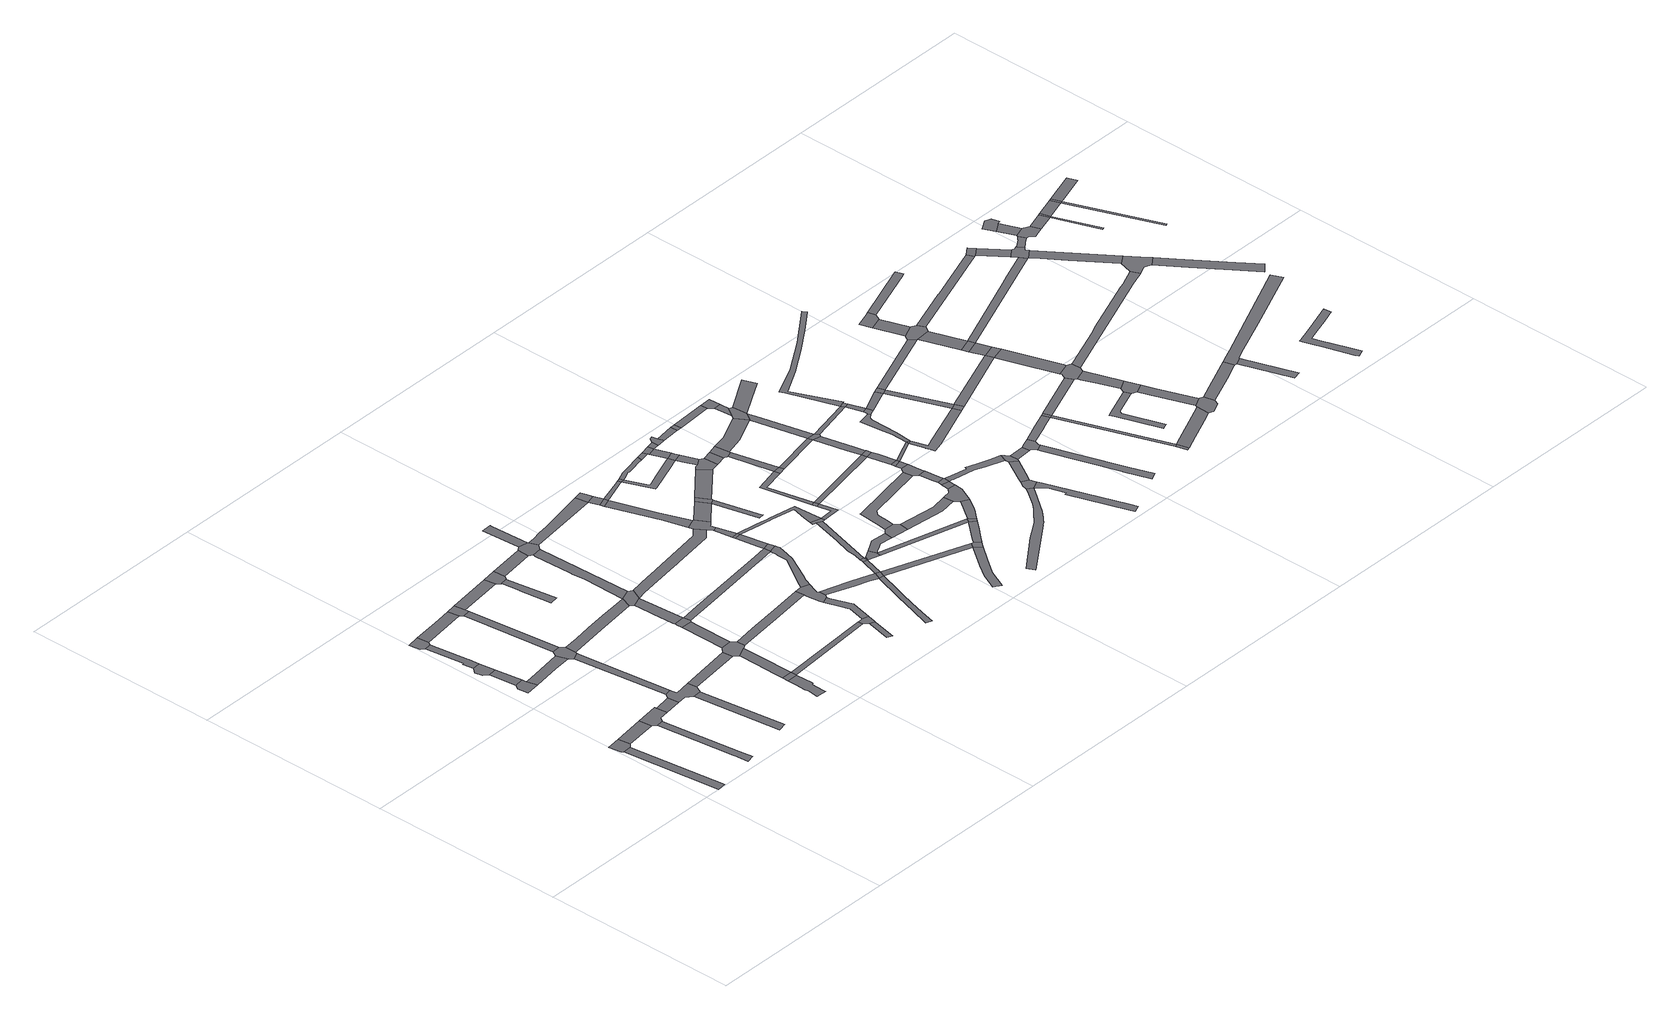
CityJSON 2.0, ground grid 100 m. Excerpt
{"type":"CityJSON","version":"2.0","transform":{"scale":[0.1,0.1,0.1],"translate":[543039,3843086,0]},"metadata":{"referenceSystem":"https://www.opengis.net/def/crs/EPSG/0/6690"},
"CityObjects":{
"road1":{"type":"Road","attributes":{"RoadStructureAttribute.sectionType":"1"},"geometry":[{"type":"MultiSurface","lod":"1","boundaries":[[[0,1,2,3]]]}]},
"road2":{"type":"Road","geometry":[{"type":"MultiSurface","lod":"1","boundaries":[[[4,5,6,1,0,7]]]}]},
"road3":{"type":"Road","attributes":{"RoadStructureAttribute.sectionType":"1"},"geometry":[{"type":"MultiSurface","lod":"1","boundaries":[[[8,4,7,9]]]}]},
"road4":{"type":"Road","attributes":{"RoadStructureAttribute.sectionType":"1"},"geometry":[{"type":"MultiSurface","lod":"1","boundaries":[[[10,11,12,13,14,15,16]]]}]},
"road5":{"type":"Road","geometry":[{"type":"MultiSurface","lod":"1","boundaries":[[[17,18,19,20,21,22]]]}]},
"road6":{"type":"Road","geometry":[{"type":"MultiSurface","lod":"1","boundaries":[[[23,8,9,12,11,24,25,26,27]]]}]},
"road7":{"type":"Road","attributes":{"RoadStructureAttribute.sectionType":"1"},"geometry":[{"type":"MultiSurface","lod":"1","boundaries":[[[28,29,18,17]]]}]},
"road8":{"type":"Road","geometry":[{"type":"MultiSurface","lod":"1","boundaries":[[[30,31,32,33,29,28]]]}]},
"road9":{"type":"Road","attributes":{"RoadStructureAttribute.sectionType":"1"},"geometry":[{"type":"MultiSurface","lod":"1","boundaries":[[[34,35,36,37,38,39,40,31,30]]]}]},
"road10":{"type":"Road","geometry":[{"type":"MultiSurface","lod":"1","boundaries":[[[41,42,43,44,37,36,45,46]]]}]},
"road11":{"type":"Road","attributes":{"RoadStructureAttribute.sectionType":"1"},"geometry":[{"type":"MultiSurface","lod":"1","boundaries":[[[47,27,26,48]]]}]},
"road12":{"type":"Road","attributes":{"RoadStructureAttribute.sectionType":"1"},"geometry":[{"type":"MultiSurface","lod":"1","boundaries":[[[49,50,51,22,21,52,53]]]}]},
"road13":{"type":"Road","attributes":{"RoadStructureAttribute.sectionType":"1"},"geometry":[{"type":"MultiSurface","lod":"1","boundaries":[[[54,55,56,57]]]}]},
"road14":{"type":"Road","geometry":[{"type":"MultiSurface","lod":"1","boundaries":[[[58,59,60,61,62,47,48,63,55,54,64,65]]]}]},
"road15":{"type":"Road","attributes":{"RoadStructureAttribute.sectionType":"1"},"geometry":[{"type":"MultiSurface","lod":"1","boundaries":[[[66,67,41,46,68]]]}]},
"road16":{"type":"Road","attributes":{"RoadStructureAttribute.sectionType":"1"},"geometry":[{"type":"MultiSurface","lod":"1","boundaries":[[[69,70,71,72,61,60]]]}]},
"road17":{"type":"Road","geometry":[{"type":"MultiSurface","lod":"1","boundaries":[[[73,74,49,53,71,70,75,76]]]}]},
"road18":{"type":"Road","attributes":{"RoadStructureAttribute.sectionType":"1"},"geometry":[{"type":"MultiSurface","lod":"1","boundaries":[[[77,78,74,73]]]}]},
"road19":{"type":"Road","geometry":[{"type":"MultiSurface","lod":"1","boundaries":[[[79,66,68,78,77,80]]]}]},
"road20":{"type":"Road","attributes":{"RoadStructureAttribute.sectionType":"1"},"geometry":[{"type":"MultiSurface","lod":"1","boundaries":[[[81,65,64,82]]]}]},
"road21":{"type":"Road","attributes":{"RoadStructureAttribute.sectionType":"1"},"geometry":[{"type":"MultiSurface","lod":"1","boundaries":[[[83,84,85,86,87,88,89,90,91,92,93]]]}]},
"road22":{"type":"Road","attributes":{"RoadStructureAttribute.sectionType":"1"},"geometry":[{"type":"MultiSurface","lod":"1","boundaries":[[[94,79,80,95]]]}]},
"road23":{"type":"Road","attributes":{"RoadStructureAttribute.sectionType":"1"},"geometry":[{"type":"MultiSurface","lod":"1","boundaries":[[[96,97,98,99,100,76,75,101,102,103]]]}]},
"road24":{"type":"Road","geometry":[{"type":"MultiSurface","lod":"1","boundaries":[[[104,83,93,105,106]]]}]},
"road25":{"type":"Road","attributes":{"RoadStructureAttribute.sectionType":"1"},"geometry":[{"type":"MultiSurface","lod":"1","boundaries":[[[107,108,109,110,111,112,113,114,115,104,106]]]}]},
"road26":{"type":"Road","geometry":[{"type":"MultiSurface","lod":"1","boundaries":[[[116,117,81,82,112,111,118,119,120]]]}]},
"road27":{"type":"Road","attributes":{"RoadStructureAttribute.sectionType":"1"},"geometry":[{"type":"MultiSurface","lod":"1","boundaries":[[[121,122,123,124,125,126,127,128]]]}]},
"road28":{"type":"Road","geometry":[{"type":"MultiSurface","lod":"1","boundaries":[[[129,94,95,130,128,127,131,132]]]}]},
"road29":{"type":"Road","attributes":{"RoadStructureAttribute.sectionType":"1"},"geometry":[{"type":"MultiSurface","lod":"1","boundaries":[[[133,134,135,136,117,116]]]}]},
"road30":{"type":"Road","geometry":[{"type":"MultiSurface","lod":"1","boundaries":[[[137,138,139,140,135,134,141,142]]]}]},
"road31":{"type":"Road","attributes":{"RoadStructureAttribute.sectionType":"1"},"geometry":[{"type":"MultiSurface","lod":"1","boundaries":[[[143,144,145,146,147,148,149,150,139,138]]]}]},
"road32":{"type":"Road","geometry":[{"type":"MultiSurface","lod":"1","boundaries":[[[151,96,103,147,146,152]]]}]},
"road33":{"type":"Road","attributes":{"RoadStructureAttribute.sectionType":"1"},"geometry":[{"type":"MultiSurface","lod":"1","boundaries":[[[153,106,105,154]]]}]},
"road34":{"type":"Road","attributes":{"RoadStructureAttribute.sectionType":"1"},"geometry":[{"type":"MultiSurface","lod":"1","boundaries":[[[155,129,132,156]]]}]},
"road35":{"type":"Road","attributes":{"RoadStructureAttribute.sectionType":"1"},"geometry":[{"type":"MultiSurface","lod":"1","boundaries":[[[157,158,159,160,161,162,96,151]]]}]},
"road36":{"type":"Road","attributes":{"RoadStructureAttribute.sectionType":"1"},"geometry":[{"type":"MultiSurface","lod":"1","boundaries":[[[163,164,165,120,119,166,167,168]]]}]},
"road37":{"type":"Road","geometry":[{"type":"MultiSurface","lod":"1","boundaries":[[[169,155,156,158,157,170,171,172,173]]]}]},
"road38":{"type":"Road","attributes":{"RoadStructureAttribute.sectionType":"1"},"geometry":[{"type":"MultiSurface","lod":"1","boundaries":[[[174,175,176,169,173]]]}]},
"road39":{"type":"Road","attributes":{"RoadStructureAttribute.sectionType":"1"},"geometry":[{"type":"MultiSurface","lod":"1","boundaries":[[[177,178,179,180,181]]]}]},
"road40":{"type":"Road","attributes":{"RoadStructureAttribute.sectionType":"1"},"geometry":[{"type":"MultiSurface","lod":"1","boundaries":[[[182,183,184,137,142,185,186,187]]]}]},
"road41":{"type":"Road","geometry":[{"type":"MultiSurface","lod":"1","boundaries":[[[188,189,190,153,154,177,181,191,192]]]}]},
"road42":{"type":"Road","attributes":{"RoadStructureAttribute.sectionType":"1"},"geometry":[{"type":"MultiSurface","lod":"1","boundaries":[[[193,194,195,196,197,152,146,198,199,200,201,202,203,204]]]}]},
"road43":{"type":"Road","attributes":{"RoadStructureAttribute.sectionType":"1"},"geometry":[{"type":"MultiSurface","lod":"1","boundaries":[[[205,206,207,208,209,210,211,212,213,214,188,192]]]}]},
"road44":{"type":"Road","geometry":[{"type":"MultiSurface","lod":"1","boundaries":[[[215,163,168,216,217,210,209,218,219,220,221,222,223,224]]]}]},
"road45":{"type":"Road","attributes":{"RoadStructureAttribute.sectionType":"1"},"geometry":[{"type":"MultiSurface","lod":"1","boundaries":[[[225,226,227,228,172,171,229]]]}]},
"road46":{"type":"Road","attributes":{"RoadStructureAttribute.sectionType":"1"},"geometry":[{"type":"MultiSurface","lod":"1","boundaries":[[[230,231,232,233,234,235,236,237,238,239]]]}]},
"road47":{"type":"Road","attributes":{"RoadStructureAttribute.sectionType":"1"},"geometry":[{"type":"MultiSurface","lod":"1","boundaries":[[[240,241,242,221,220,243,244,245,230,246]]]}]},
"road48":{"type":"Road","attributes":{"RoadStructureAttribute.sectionType":"1"},"geometry":[{"type":"MultiSurface","lod":"1","boundaries":[[[247,248,249,250,251,252,253,254,255,187,256,257,258,259,260,215,224]]]}]},
"road49":{"type":"Road","geometry":[{"type":"MultiSurface","lod":"1","boundaries":[[[261,182,187,255]]]}]},
"road50":{"type":"Road","attributes":{"RoadStructureAttribute.sectionType":"1"},"geometry":[{"type":"MultiSurface","lod":"1","boundaries":[[[262,229,263,264]]]}]},
"road51":{"type":"Road","geometry":[{"type":"MultiSurface","lod":"1","boundaries":[[[264,263,265,266]]]}]},
"road52":{"type":"Road","geometry":[{"type":"MultiSurface","lod":"1","boundaries":[[[267,268,225,229,262,269]]]}]},
"road53":{"type":"Road","attributes":{"RoadStructureAttribute.sectionType":"1"},"geometry":[{"type":"MultiSurface","lod":"1","boundaries":[[[270,271,266,265,272,273,274]]]}]},
"road54":{"type":"Road","attributes":{"RoadStructureAttribute.sectionType":"1"},"geometry":[{"type":"MultiSurface","lod":"1","boundaries":[[[275,276,277,278,182,261]]]}]},
"road55":{"type":"Road","geometry":[{"type":"MultiSurface","lod":"1","boundaries":[[[246,230,239,279]]]}]},
"road56":{"type":"Road","geometry":[{"type":"MultiSurface","lod":"1","boundaries":[[[280,281,276,275]]]}]},
"road57":{"type":"Road","geometry":[{"type":"MultiSurface","lod":"1","boundaries":[[[282,274,273,193,204,283,284,285,286,287,288]]]}]},
"road58":{"type":"Road","attributes":{"RoadStructureAttribute.sectionType":"1"},"geometry":[{"type":"MultiSurface","lod":"1","boundaries":[[[285,284,281,280]]]}]},
"road59":{"type":"Road","attributes":{"RoadStructureAttribute.sectionType":"1"},"geometry":[{"type":"MultiSurface","lod":"1","boundaries":[[[289,246,279,290,291]]]}]},
"road60":{"type":"Road","geometry":[{"type":"MultiSurface","lod":"1","boundaries":[[[292,293,289,291,294]]]}]},
"road61":{"type":"Road","attributes":{"RoadStructureAttribute.sectionType":"1"},"geometry":[{"type":"MultiSurface","lod":"1","boundaries":[[[294,291,295]]]}]},
"road62":{"type":"Road","attributes":{"RoadStructureAttribute.sectionType":"1"},"geometry":[{"type":"MultiSurface","lod":"1","boundaries":[[[296,297,298,264,266,299]]]}]},
"road63":{"type":"Road","attributes":{"RoadStructureAttribute.sectionType":"1"},"geometry":[{"type":"MultiSurface","lod":"1","boundaries":[[[300,282,288,301,302]]]}]},
"road64":{"type":"Road","geometry":[{"type":"MultiSurface","lod":"1","boundaries":[[[303,295,291,304,305]]]}]},
"road65":{"type":"Road","attributes":{"RoadStructureAttribute.sectionType":"1"},"geometry":[{"type":"MultiSurface","lod":"1","boundaries":[[[306,307,308,309,310,311,312,280,275,313,314,315,316,317,318,319,320]]]}]},
"road66":{"type":"Road","attributes":{"RoadStructureAttribute.sectionType":"1"},"geometry":[{"type":"MultiSurface","lod":"1","boundaries":[[[321,322,323,324,325,292,294,326,327]]]}]},
"road67":{"type":"Road","geometry":[{"type":"MultiSurface","lod":"1","boundaries":[[[328,296,299,329]]]}]},
"road68":{"type":"Road","geometry":[{"type":"MultiSurface","lod":"1","boundaries":[[[330,300,302,331,332,333]]]}]},
"road69":{"type":"Road","attributes":{"RoadStructureAttribute.sectionType":"1"},"geometry":[{"type":"MultiSurface","lod":"1","boundaries":[[[334,335,336,337,331,302]]]}]},
"road70":{"type":"Road","attributes":{"RoadStructureAttribute.sectionType":"1"},"geometry":[{"type":"MultiSurface","lod":"1","boundaries":[[[279,239,338,339]]]}]},
"road71":{"type":"Road","attributes":{"RoadStructureAttribute.sectionType":"1"},"geometry":[{"type":"MultiSurface","lod":"1","boundaries":[[[340,341,303,305,342,343,344,345,346,347]]]}]},
"road72":{"type":"Road","attributes":{"RoadStructureAttribute.sectionType":"1"},"geometry":[{"type":"MultiSurface","lod":"1","boundaries":[[[338,348,349,350,351,352,353,354,355]]]}]},
"road73":{"type":"Road","geometry":[{"type":"MultiSurface","lod":"1","boundaries":[[[319,356,357,321,327,358,320]]]}]},
"road74":{"type":"Road","attributes":{"RoadStructureAttribute.sectionType":"1"},"geometry":[{"type":"MultiSurface","lod":"1","boundaries":[[[359,360,361,362,328,329,363,364,365,366,367,368]]]}]},
"road75":{"type":"Road","attributes":{"RoadStructureAttribute.sectionType":"1"},"geometry":[{"type":"MultiSurface","lod":"1","boundaries":[[[369,370,371,329,299,372,373,374,375,376,377]]]}]},
"road76":{"type":"Road","attributes":{"RoadStructureAttribute.sectionType":"1"},"geometry":[{"type":"MultiSurface","lod":"1","boundaries":[[[378,330,333,379]]]}]},
"road77":{"type":"Road","geometry":[{"type":"MultiSurface","lod":"1","boundaries":[[[380,381,347,346,382,383]]]}]},
"road78":{"type":"Road","attributes":{"RoadStructureAttribute.sectionType":"1"},"geometry":[{"type":"MultiSurface","lod":"1","boundaries":[[[384,385,386,387,320,358]]]}]},
"road79":{"type":"Road","attributes":{"RoadStructureAttribute.sectionType":"1"},"geometry":[{"type":"MultiSurface","lod":"1","boundaries":[[[388,305,304,389,390]]]}]},
"road80":{"type":"Road","geometry":[{"type":"MultiSurface","lod":"1","boundaries":[[[391,392,386,385]]]}]},
"road81":{"type":"Road","geometry":[{"type":"MultiSurface","lod":"1","boundaries":[[[393,359,368,394]]]}]},
"road82":{"type":"Road","geometry":[{"type":"MultiSurface","lod":"1","boundaries":[[[339,338,355,395,396,397]]]}]},
"road83":{"type":"Road","attributes":{"RoadStructureAttribute.sectionType":"1"},"geometry":[{"type":"MultiSurface","lod":"1","boundaries":[[[398,399,392,391,400,401]]]}]},
"road84":{"type":"Road","geometry":[{"type":"MultiSurface","lod":"1","boundaries":[[[402,393,394,403,404]]]}]},
"road85":{"type":"Road","geometry":[{"type":"MultiSurface","lod":"1","boundaries":[[[405,406,407,378,379,408,409,410]]]}]},
"road86":{"type":"Road","attributes":{"RoadStructureAttribute.sectionType":"1"},"geometry":[{"type":"MultiSurface","lod":"1","boundaries":[[[404,403,411,377,412]]]}]},
"road87":{"type":"Road","geometry":[{"type":"MultiSurface","lod":"1","boundaries":[[[413,412,377,376,414]]]}]},
"road88":{"type":"Road","attributes":{"RoadStructureAttribute.sectionType":"1"},"geometry":[{"type":"MultiSurface","lod":"1","boundaries":[[[414,376,415,406,405]]]}]},
"road89":{"type":"Road","attributes":{"RoadStructureAttribute.sectionType":"1"},"geometry":[{"type":"MultiSurface","lod":"1","boundaries":[[[416,402,404,417,418]]]}]},
"road90":{"type":"Road","attributes":{"RoadStructureAttribute.sectionType":"1"},"geometry":[{"type":"MultiSurface","lod":"1","boundaries":[[[389,419,420,397,396,421,422,423,424]]]}]},
"road91":{"type":"Road","attributes":{"RoadStructureAttribute.sectionType":"1"},"geometry":[{"type":"MultiSurface","lod":"1","boundaries":[[[425,410,409,426]]]}]},
"road92":{"type":"Road","attributes":{"RoadStructureAttribute.sectionType":"1"},"geometry":[{"type":"MultiSurface","lod":"1","boundaries":[[[427,383,382,428,429,430]]]}]},
"road93":{"type":"Road","geometry":[{"type":"MultiSurface","lod":"1","boundaries":[[[431,432,416,418,433,434,435]]]}]},
"road94":{"type":"Road","geometry":[{"type":"MultiSurface","lod":"1","boundaries":[[[436,398,401,437]]]}]},
"road95":{"type":"Road","attributes":{"RoadStructureAttribute.sectionType":"1"},"geometry":[{"type":"MultiSurface","lod":"1","boundaries":[[[438,439,440,441,442,381,380,443,444,445,446]]]}]},
"road96":{"type":"Road","attributes":{"RoadStructureAttribute.sectionType":"1"},"geometry":[{"type":"MultiSurface","lod":"1","boundaries":[[[447,448,398,436]]]}]},
"road97":{"type":"Road","geometry":[{"type":"MultiSurface","lod":"1","boundaries":[[[390,389,424,449,450]]]}]},
"road98":{"type":"Road","geometry":[{"type":"MultiSurface","lod":"1","boundaries":[[[451,425,426,452,453,448,447,454]]]}]},
"road99":{"type":"Road","attributes":{"RoadStructureAttribute.sectionType":"1"},"geometry":[{"type":"MultiSurface","lod":"1","boundaries":[[[455,435,434,456]]]}]},
"road100":{"type":"Road","attributes":{"RoadStructureAttribute.sectionType":"1"},"geometry":[{"type":"MultiSurface","lod":"1","boundaries":[[[457,391,385,458]]]}]},
"road101":{"type":"Road","attributes":{"RoadStructureAttribute.sectionType":"1"},"geometry":[{"type":"MultiSurface","lod":"1","boundaries":[[[459,460,461,462,463,464,465,466,467,468,469,470,471,472,473,474,475,476,477,478]]]}]},
"road102":{"type":"Road","attributes":{"RoadStructureAttribute.sectionType":"1"},"geometry":[{"type":"MultiSurface","lod":"1","boundaries":[[[479,450,449,480,481,482,483]]]}]},
"road103":{"type":"Road","geometry":[{"type":"MultiSurface","lod":"1","boundaries":[[[484,455,456,485]]]}]},
"road104":{"type":"Road","attributes":{"RoadStructureAttribute.sectionType":"1"},"geometry":[{"type":"MultiSurface","lod":"1","boundaries":[[[486,436,437,487]]]}]},
"road105":{"type":"Road","geometry":[{"type":"MultiSurface","lod":"1","boundaries":[[[488,489,490,430,429,479,483,491,492]]]}]},
"road106":{"type":"Road","attributes":{"RoadStructureAttribute.sectionType":"1"},"geometry":[{"type":"MultiSurface","lod":"1","boundaries":[[[493,494,451,454,495,496,497]]]}]},
"road107":{"type":"Road","attributes":{"RoadStructureAttribute.sectionType":"1"},"geometry":[{"type":"MultiSurface","lod":"1","boundaries":[[[498,499,484,485,500]]]}]},
"road108":{"type":"Road","attributes":{"RoadStructureAttribute.sectionType":"1"},"geometry":[{"type":"MultiSurface","lod":"1","boundaries":[[[501,488,492,502,503]]]}]},
"road109":{"type":"Road","geometry":[{"type":"MultiSurface","lod":"1","boundaries":[[[504,505,506,507,501,503,508]]]}]},
"road110":{"type":"Road","attributes":{"RoadStructureAttribute.sectionType":"1"},"geometry":[{"type":"MultiSurface","lod":"1","boundaries":[[[509,510,511,512,513,506,505]]]}]},
"road111":{"type":"Road","geometry":[{"type":"MultiSurface","lod":"1","boundaries":[[[514,515,438,446,516,511,510,517,518,519,520]]]}]},
"road112":{"type":"Road","attributes":{"RoadStructureAttribute.sectionType":"1"},"geometry":[{"type":"MultiSurface","lod":"1","boundaries":[[[521,522,514,520]]]}]},
"road113":{"type":"Road","geometry":[{"type":"MultiSurface","lod":"1","boundaries":[[[523,524,522,521]]]}]},
"road114":{"type":"Road","attributes":{"RoadStructureAttribute.sectionType":"1"},"geometry":[{"type":"MultiSurface","lod":"1","boundaries":[[[525,526,458,527,528,529,530,524,523]]]}]},
"road115":{"type":"Road","geometry":[{"type":"MultiSurface","lod":"1","boundaries":[[[531,457,458,526]]]}]},
"road116":{"type":"Road","attributes":{"RoadStructureAttribute.sectionType":"1"},"geometry":[{"type":"MultiSurface","lod":"1","boundaries":[[[532,533,457,531,534,535,536]]]}]},
"road117":{"type":"Road","geometry":[{"type":"MultiSurface","lod":"1","boundaries":[[[486,487,532,536,537,538]]]}]},
"road118":{"type":"Road","geometry":[{"type":"MultiSurface","lod":"1","boundaries":[[[539,540,541,542,493,497,543,544]]]}]},
"road119":{"type":"Road","attributes":{"RoadStructureAttribute.sectionType":"1"},"geometry":[{"type":"MultiSurface","lod":"1","boundaries":[[[545,546,543,497,547,486,538]]]}]},
"road120":{"type":"Road","attributes":{"RoadStructureAttribute.sectionType":"1"},"geometry":[{"type":"MultiSurface","lod":"1","boundaries":[[[548,549,550,542,541]]]}]},
"road121":{"type":"Road","geometry":[{"type":"MultiSurface","lod":"1","boundaries":[[[551,552,498,500,553,554,549,548]]]}]},
"road122":{"type":"Road","attributes":{"RoadStructureAttribute.sectionType":"1"},"geometry":[{"type":"MultiSurface","lod":"1","boundaries":[[[555,556,523,521,557,558]]]}]},
"road123":{"type":"Road","geometry":[{"type":"MultiSurface","lod":"1","boundaries":[[[559,560,459,478,561,562,563]]]}]},
"road124":{"type":"Road","attributes":{"RoadStructureAttribute.sectionType":"1"},"geometry":[{"type":"MultiSurface","lod":"1","boundaries":[[[564,565,566,567,568,508,503,569,570,571,572,573,574]]]}]},
"road125":{"type":"Road","attributes":{"RoadStructureAttribute.sectionType":"1"},"geometry":[{"type":"MultiSurface","lod":"1","boundaries":[[[575,576,562,561,577,578,579,580,581,582,583,584]]]}]},
"road126":{"type":"Road","attributes":{"RoadStructureAttribute.sectionType":"1"},"geometry":[{"type":"MultiSurface","lod":"1","boundaries":[[[585,538,537,586]]]}]},
"road127":{"type":"Road","geometry":[{"type":"MultiSurface","lod":"1","boundaries":[[[555,558,587]]]}]},
"road128":{"type":"Road","attributes":{"RoadStructureAttribute.sectionType":"1"},"geometry":[{"type":"MultiSurface","lod":"1","boundaries":[[[588,589,590,559,563,591,592]]]}]},
"road129":{"type":"Road","attributes":{"RoadStructureAttribute.sectionType":"1"},"geometry":[{"type":"MultiSurface","lod":"1","boundaries":[[[593,544,543,594,595,596]]]}]},
"road130":{"type":"Road","attributes":{"RoadStructureAttribute.sectionType":"1"},"geometry":[{"type":"MultiSurface","lod":"1","boundaries":[[[597,598,599,600,601,555,587,602,603,604,605,606,607,608]]]}]},
"road131":{"type":"Road","geometry":[{"type":"MultiSurface","lod":"1","boundaries":[[[609,610,574,573,588,592,611,612]]]}]},
"road132":{"type":"Road","attributes":{"RoadStructureAttribute.sectionType":"1"},"geometry":[{"type":"MultiSurface","lod":"1","boundaries":[[[613,612,611,614]]]}]},
"road133":{"type":"Road","geometry":[{"type":"MultiSurface","lod":"1","boundaries":[[[615,616,585,586,617]]]}]},
"road134":{"type":"Road","geometry":[{"type":"MultiSurface","lod":"1","boundaries":[[[618,619,620,621,622,623,597,608,624]]]}]},
"road135":{"type":"Road","attributes":{"RoadStructureAttribute.sectionType":"1"},"geometry":[{"type":"MultiSurface","lod":"1","boundaries":[[[617,586,619,618]]]}]},
"road136":{"type":"Road","attributes":{"RoadStructureAttribute.sectionType":"1"},"geometry":[{"type":"MultiSurface","lod":"1","boundaries":[[[625,626,627,628,587,558,629,630,631,632,633,634,635]]]}]},
"road137":{"type":"Road","geometry":[{"type":"MultiSurface","lod":"1","boundaries":[[[636,637,638,639,613,614,640,641,642,643,644,645,646]]]}]},
"road138":{"type":"Road","attributes":{"RoadStructureAttribute.sectionType":"1"},"geometry":[{"type":"MultiSurface","lod":"1","boundaries":[[[647,644,643,648,649,650,651,652]]]}]},
"road139":{"type":"Road","attributes":{"RoadStructureAttribute.sectionType":"1"},"geometry":[{"type":"MultiSurface","lod":"1","boundaries":[[[653,654,618,624,655,656,657]]]}]},
"road140":{"type":"Road","geometry":[{"type":"MultiSurface","lod":"1","boundaries":[[[658,659,653,657,660]]]}]},
"road141":{"type":"Road","attributes":{"RoadStructureAttribute.sectionType":"1"},"geometry":[{"type":"MultiSurface","lod":"1","boundaries":[[[660,657,625,661]]]}]},
"road142":{"type":"Road","geometry":[{"type":"MultiSurface","lod":"1","boundaries":[[[661,625,635,662]]]}]},
"road143":{"type":"Road","attributes":{"RoadStructureAttribute.sectionType":"1"},"geometry":[{"type":"MultiSurface","lod":"1","boundaries":[[[663,664,636,646,665,666,667,668,669]]]}]},
"road144":{"type":"Road","attributes":{"RoadStructureAttribute.sectionType":"1"},"geometry":[{"type":"MultiSurface","lod":"1","boundaries":[[[670,671,672,673,674,675,585,616,676,677,678,679,680,681]]]}]},
"road145":{"type":"Road","geometry":[{"type":"MultiSurface","lod":"1","boundaries":[[[682,663,669,683]]]}]},
"road146":{"type":"Road","attributes":{"RoadStructureAttribute.sectionType":"1"},"geometry":[{"type":"MultiSurface","lod":"1","boundaries":[[[683,669,684,685]]]}]},
"road147":{"type":"Road","geometry":[{"type":"MultiSurface","lod":"1","boundaries":[[[685,684,686,687]]]}]},
"road148":{"type":"Road","attributes":{"RoadStructureAttribute.sectionType":"1"},"geometry":[{"type":"MultiSurface","lod":"1","boundaries":[[[688,658,660,689,690,691,692]]]}]},
"road149":{"type":"Road","attributes":{"RoadStructureAttribute.sectionType":"1"},"geometry":[{"type":"MultiSurface","lod":"1","boundaries":[[[693,694,661,662,695]]]}]},
"road150":{"type":"Road","attributes":{"RoadStructureAttribute.sectionType":"1"},"geometry":[{"type":"MultiSurface","lod":"1","boundaries":[[[696,682,683,697,698]]]}]},
"road151":{"type":"Road","attributes":{"RoadStructureAttribute.sectionType":"1"},"geometry":[{"type":"MultiSurface","lod":"1","boundaries":[[[699,700,701,685,687,702,703,704]]]}]},
"road152":{"type":"Road","attributes":{"RoadStructureAttribute.sectionType":"1"},"geometry":[{"type":"MultiSurface","lod":"1","boundaries":[[[705,706,707,708,709,710,711,712,713,714,715,716,717]]]}]},
"road153":{"type":"Road","attributes":{"RoadStructureAttribute.sectionType":"1"},"geometry":[{"type":"MultiSurface","lod":"1","boundaries":[[[718,719,720,721]]]}]},
"road154":{"type":"Road","attributes":{"RoadStructureAttribute.sectionType":"1"},"geometry":[{"type":"MultiSurface","lod":"1","boundaries":[[[722,723,692,724,725]]]}]},
"road155":{"type":"Road","geometry":[{"type":"MultiSurface","lod":"1","boundaries":[[[726,727,728,729,719,718,730]]]}]},
"road156":{"type":"Road","geometry":[{"type":"MultiSurface","lod":"1","boundaries":[[[721,720,731,732,688,692,723,733,734]]]}]},
"road157":{"type":"Road","geometry":[{"type":"MultiSurface","lod":"1","boundaries":[[[725,724,735,736]]]}]},
"road158":{"type":"Road","attributes":{"RoadStructureAttribute.sectionType":"1"},"geometry":[{"type":"MultiSurface","lod":"1","boundaries":[[[737,736,735,693,738]]]}]},
"road159":{"type":"Road","geometry":[{"type":"MultiSurface","lod":"1","boundaries":[[[738,693,695,739]]]}]},
"road160":{"type":"Road","attributes":{"RoadStructureAttribute.sectionType":"1"},"geometry":[{"type":"MultiSurface","lod":"1","boundaries":[[[740,739,695,741,742,743,744,745]]]}]},
"road161":{"type":"Road","geometry":[{"type":"MultiSurface","lod":"1","boundaries":[[[745,744,746,696,698,747,748,749,750]]]}]},
"road162":{"type":"Road","attributes":{"RoadStructureAttribute.sectionType":"1"},"geometry":[{"type":"MultiSurface","lod":"1","boundaries":[[[751,752,748,747,753,754,755,756]]]}]},
"road163":{"type":"Road","geometry":[{"type":"MultiSurface","lod":"1","boundaries":[[[756,755,705,717,757,758,759]]]}]},
"road164":{"type":"Road","attributes":{"RoadStructureAttribute.sectionType":"1"},"geometry":[{"type":"MultiSurface","lod":"1","boundaries":[[[760,759,758,761,762,763]]]}]},
"road165":{"type":"Road","geometry":[{"type":"MultiSurface","lod":"1","boundaries":[[[763,762,699,704,764,765,766,767]]]}]},
"road166":{"type":"Road","attributes":{"RoadStructureAttribute.sectionType":"1"},"geometry":[{"type":"MultiSurface","lod":"1","boundaries":[[[768,769,770,771,772,773,726,730]]]}]},
"road167":{"type":"Road","geometry":[{"type":"MultiSurface","lod":"1","boundaries":[[[774,775,776,777,767,766,778,779,780]]]}]},
"road168":{"type":"Road","attributes":{"RoadStructureAttribute.sectionType":"1"},"geometry":[{"type":"MultiSurface","lod":"1","boundaries":[[[781,782,783,784,785,786,734,733,787]]]}]},
"road169":{"type":"Road","attributes":{"RoadStructureAttribute.sectionType":"1"},"geometry":[{"type":"MultiSurface","lod":"1","boundaries":[[[788,789,790,725,736,791]]]}]},
"road170":{"type":"Road","attributes":{"RoadStructureAttribute.sectionType":"1"},"geometry":[{"type":"MultiSurface","lod":"1","boundaries":[[[792,793,794,795]]]}]},
"road171":{"type":"Road","attributes":{"RoadStructureAttribute.sectionType":"1"},"geometry":[{"type":"MultiSurface","lod":"1","boundaries":[[[796,797,798,799,800,801,750,749,802,803,804]]]}]},
"road172":{"type":"Road","geometry":[{"type":"MultiSurface","lod":"1","boundaries":[[[805,781,787,806,807]]]}]},
"road173":{"type":"Road","attributes":{"RoadStructureAttribute.sectionType":"1"},"geometry":[{"type":"MultiSurface","lod":"1","boundaries":[[[807,806,808,809]]]}]},
"road174":{"type":"Road","attributes":{"RoadStructureAttribute.sectionType":"1"},"geometry":[{"type":"MultiSurface","lod":"1","boundaries":[[[810,811,812,813,774,780,795,794,814,815,816,817,818]]]}]},
"road175":{"type":"Road","geometry":[{"type":"MultiSurface","lod":"1","boundaries":[[[819,820,821,822,823,824,809,808,788,791,825,826,827,828,829,830,831,832,833,834]]]}]},
"road176":{"type":"Road","attributes":{"RoadStructureAttribute.sectionType":"1"},"geometry":[{"type":"MultiSurface","lod":"1","boundaries":[[[835,836,837,838,839,840,841,842,843,844,845,846,847,848,849,850,851,852,853,854]]]}]},
"road177":{"type":"Road","attributes":{"RoadStructureAttribute.sectionType":"1"},"geometry":[{"type":"MultiSurface","lod":"1","boundaries":[[[826,825,855,856,857,858]]]}]},
"road178":{"type":"Road","attributes":{"RoadStructureAttribute.sectionType":"1"},"geometry":[{"type":"MultiSurface","lod":"1","boundaries":[[[859,860,861,862,863,864,834,833,865,866,867,868,869]]]}]},
"road179":{"type":"Road","geometry":[{"type":"MultiSurface","lod":"1","boundaries":[[[870,871,872,873,874,875]]]}]},
"road180":{"type":"Road","attributes":{"RoadStructureAttribute.sectionType":"1"},"geometry":[{"type":"MultiSurface","lod":"1","boundaries":[[[873,872,876,877]]]}]},
"road181":{"type":"Road","geometry":[{"type":"MultiSurface","lod":"1","boundaries":[[[878,858,857,796,804,879,880,881,882]]]}]},
"road182":{"type":"Road","geometry":[{"type":"MultiSurface","lod":"1","boundaries":[[[877,876,859,869,883,884,885,886,887,888,889,890,891]]]}]},
"road183":{"type":"Road","attributes":{"RoadStructureAttribute.sectionType":"1"},"geometry":[{"type":"MultiSurface","lod":"1","boundaries":[[[892,891,890,893]]]}]},
"road184":{"type":"Road","attributes":{"RoadStructureAttribute.sectionType":"1"},"geometry":[{"type":"MultiSurface","lod":"1","boundaries":[[[894,895,882,881,896,897,898,899,900]]]}]},
"road185":{"type":"Road","geometry":[{"type":"MultiSurface","lod":"1","boundaries":[[[901,892,893,902]]]}]},
"road186":{"type":"Road","geometry":[{"type":"MultiSurface","lod":"1","boundaries":[[[903,904,905,906,907,902,893]]]}]},
"road187":{"type":"Road","attributes":{"RoadStructureAttribute.sectionType":"1"},"geometry":[{"type":"MultiSurface","lod":"1","boundaries":[[[908,901,902,909,910]]]}]},
"road188":{"type":"Road","geometry":[{"type":"MultiSurface","lod":"1","boundaries":[[[911,908,910,912]]]}]},
"road189":{"type":"Road","attributes":{"RoadStructureAttribute.sectionType":"1"},"geometry":[{"type":"MultiSurface","lod":"1","boundaries":[[[913,912,910,914,915,916]]]}]},
"road190":{"type":"Road","attributes":{"RoadStructureAttribute.sectionType":"1"},"geometry":[{"type":"MultiSurface","lod":"1","boundaries":[[[917,911,912,918,919,920]]]}]}
},
"vertices":[
[65,496,0],[23,493,0],[83,1,0],[128,7,0],
[74,575,0],[4,566,0],[13,503,0],[83,514,0],
[239,598,0],[247,535,0],
[355,124,0],[302,521,0],[268,517,0],[315,120,0],[316,119,0],[325,44,0],[365,54,0],
[132,1180,0],[87,1174,0],[69,1150,0],[76,1097,0],[150,1107,0],[135,1158,0],
[358,614,0],[303,522,0],[317,543,0],[367,551,0],[359,604,0],
[113,1318,0],[68,1312,0],
[101,1401,0],[57,1395,0],[38,1370,0],[44,1331,0],
[94,1455,0],[94,1457,0],[66,1654,0],[31,1648,0],[58,1452,0],[56,1452,0],[49,1451,0],
[68,1729,0],[3,1720,0],[11,1663,0],[30,1649,0],[66,1656,0],[76,1671,0],
[449,620,0],[455,563,0],
[363,1192,0],[205,1168,0],[143,1159,0],[296,1128,0],[383,1136,0],
[577,546,0],[535,543,0],[591,99,0],[636,109,0],
[504,615,0],[501,637,0],[499,650,0],[465,644,0],[464,643,0],[502,570,0],[594,581,0],[589,629,0],
[302,1762,0],[204,1748,0],[311,1703,0],
[440,1123,0],[439,1134,0],[401,1117,0],[402,1111,0],
[423,1224,0],[378,1219,0],[442,1146,0],[440,1202,0],
[366,1693,0],[326,1688,0],
[355,1770,0],[363,1714,0],
[863,671,0],[869,616,0],
[891,316,0],[891,270,0],[890,216,0],[893,198,0],[888,145,0],[938,141,0],[938,154,0],[939,219,0],[948,221,0],[948,232,0],[947,316,0],
[587,1802,0],[595,1743,0],
[876,1260,0],[809,1251,0],[727,1241,0],[615,1226,0],[524,1212,0],[452,1147,0],[641,1174,0],[855,1204,0],
[891,349,0],[948,320,0],[947,349,0],
[947,355,0],[946,399,0],[946,406,0],[946,473,0],[945,620,0],[891,597,0],[892,584,0],[891,438,0],[891,400,0],
[944,697,0],[888,694,0],[945,622,0],[964,632,0],[963,675,0],
[628,1634,0],[628,1631,0],[650,1471,0],[692,1476,0],[682,1547,0],[668,1637,0],[653,1733,0],[615,1726,0],
[660,1812,0],[614,1727,0],[653,1734,0],[665,1754,0],
[943,878,0],[943,923,0],[886,923,0],[887,795,0],
[944,968,0],[943,968,0],[885,965,0],[885,948,0],[949,930,0],[951,932,0],
[943,974,0],[937,1041,0],[930,1160,0],[927,1209,0],[874,1189,0],[875,1158,0],[879,1088,0],[884,975,0],
[934,1280,0],[955,1267,0],
[1423,383,0],[1424,359,0],
[847,1838,0],[845,1778,0],
[918,1772,0],[866,1765,0],[865,1754,0],[870,1558,0],[872,1543,0],[877,1477,0],
[1414,737,0],[1277,719,0],[1083,693,0],[1231,667,0],[1313,678,0],[1418,692,0],
[868,1854,0],[918,1780,0],[939,1799,0],[919,1841,0],[919,1846,0],
[907,2042,0],[908,2054,0],[856,2050,0],
[1446,337,0],[1444,329,0],[1416,212,0],[1443,202,0],[1472,328,0],
[1564,1051,0],[1492,1041,0],[1049,982,0],[1077,949,0],[1531,1011,0],[1567,1016,0],
[1451,385,0],[1448,384,0],[1443,384,0],[1475,341,0],[1484,377,0],
[1472,1380,0],[1463,1373,0],[1432,1345,0],[1094,1290,0],[1071,1286,0],[971,1218,0],[1076,1235,0],[1206,1254,0],[1229,1258,0],[1243,1260,0],[1456,1292,0],[1503,1332,0],
[1503,460,0],[1509,486,0],[1510,490,0],[1472,594,0],[1469,605,0],[1433,590,0],[1434,582,0],[1460,509,0],[1469,484,0],[1473,475,0],
[1452,742,0],[1420,675,0],[1430,608,0],[1470,606,0],[1477,620,0],[1479,622,0],[1480,659,0],[1471,662,0],[1478,682,0],[1494,725,0],
[1307,1915,0],[1064,1865,0],[1006,1857,0],[962,1847,0],[1319,1850,0],
[1727,532,0],[1677,375,0],[1641,260,0],[1609,159,0],[1641,149,0],[1661,226,0],[1682,305,0],[1704,374,0],[1720,422,0],[1754,530,0],
[1737,572,0],[1683,591,0],[1625,610,0],[1617,572,0],[1685,548,0],[1721,534,0],[1744,570,0],
[1505,753,0],[1507,760,0],[1527,793,0],[1591,913,0],[1602,955,0],[1607,976,0],[1615,1006,0],[1613,1017,0],[1610,1028,0],[1567,1013,0],[1567,983,0],[1566,975,0],[1566,923,0],[1464,761,0],
[1603,1062,0],
[1368,1865,0],[1336,1800,0],[1382,1816,0],
[1343,1780,0],[1389,1796,0],
[1350,1924,0],[1348,1924,0],[1358,1896,0],
[1462,1569,0],[1392,1787,0],[1432,1527,0],[1466,1403,0],[1516,1422,0],
[1575,1201,0],[1540,1195,0],[1560,1077,0],[1564,1053,0],
[1767,560,0],
[1573,1216,0],[1538,1210,0],
[1524,1423,0],[1506,1328,0],[1522,1305,0],[1544,1314,0],[1537,1338,0],[1540,1340,0],[1562,1358,0],
[1773,664,0],[1795,657,0],[1796,660,0],
[1778,685,0],[1775,673,0],[1798,683,0],
[1807,680,0],
[1523,1861,0],[1501,1852,0],[1407,1824,0],[1529,1847,0],
[1629,1511,0],[1660,1442,0],[1666,1447,0],
[1848,703,0],[1860,643,0],[1863,666,0],
[1896,1028,0],[1893,1076,0],[1888,1161,0],[1752,1185,0],[1737,1187,0],[1724,1190,0],[1681,1197,0],[1682,1183,0],[1722,1176,0],[1735,1174,0],[1749,1171,0],[1871,1151,0],[1853,1075,0],[1844,1034,0],[1897,1016,0],
[1857,1011,0],[1845,958,0],[1817,858,0],[1792,770,0],[1787,723,0],[1844,851,0],[1885,999,0],
[1541,1868,0],[1546,1848,0],
[1652,1531,0],[1691,1460,0],[1690,1463,0],[1689,1467,0],
[1722,1219,0],[1723,1217,0],[1750,1222,0],[1749,1226,0],
[2170,383,0],[2189,408,0],
[1916,741,0],[1885,724,0],[1867,668,0],[1874,672,0],[1894,683,0],[1924,700,0],[1991,693,0],[1996,734,0],
[2167,379,0],[2089,271,0],[2043,206,0],[2004,122,0],[2040,98,0],[2085,196,0],[2146,278,0],[2199,349,0],
[1840,1016,0],[1848,1013,0],[1898,999,0],
[1713,1914,0],[1696,1911,0],[1629,1896,0],[1583,1886,0],[1557,1852,0],[1606,1873,0],[1609,1868,0],[1640,1875,0],[1688,1885,0],[1712,1890,0],
[1669,1765,0],[1600,1738,0],[1590,1743,0],[1588,1698,0],[1595,1701,0],[1670,1728,0],[1753,1759,0],[1804,1778,0],[1793,1812,0],
[1812,1667,0],[1859,1611,0],
[2070,755,0],[2019,754,0],[2084,682,0],[2089,731,0],
[1995,1005,0],[1971,1095,0],[1953,1089,0],[1967,1022,0],
[1866,665,0],[2301,524,0],[2312,545,0],
[1966,1120,0],[1948,1114,0],
[1751,1922,0],[1761,1900,0],
[2214,368,0],[2226,382,0],[2199,405,0],
[2026,1403,0],[1894,1371,0],[1916,1349,0],[2032,1374,0],
[1800,1933,0],[1764,1892,0],[1806,1905,0],
[1878,1706,0],[1843,1684,0],[1826,1679,0],[1864,1613,0],[1904,1622,0],[1897,1694,0],
[1794,1813,0],[1834,1827,0],
[1839,1814,0],[1846,1793,0],
[1825,1728,0],
[1838,1941,0],[1808,1905,0],[1840,1909,0],
[2295,517,0],[2208,416,0],[2230,386,0],[2236,393,0],[2301,466,0],[2330,499,0],
[1947,1706,0],[1958,1635,0],
[2285,710,0],[2287,660,0],[2373,675,0],[2367,725,0],
[1869,1971,0],[1853,1966,0],[1854,1910,0],[1886,1914,0],[1875,1943,0],
[2063,1408,0],[2069,1382,0],
[2391,981,0],[2040,913,0],[2034,912,0],[2033,899,0],[2025,809,0],[2074,798,0],[2079,851,0],[2099,874,0],[2397,931,0],
[2008,1639,0],[1978,1625,0],
[2341,513,0],[2317,543,0],
[1995,1718,0],[1968,1630,0],[1974,1627,0],[2007,1647,0],
[1975,1957,0],[1978,1920,0],
[2368,1201,0],[2374,1175,0],
[2649,500,0],[2642,484,0],[2585,406,0],[2561,378,0],[2528,348,0],[2495,317,0],[2481,305,0],[2474,300,0],[2470,297,0],[2387,244,0],[2204,105,0],[2224,67,0],[2493,264,0],[2495,266,0],[2512,278,0],[2528,293,0],[2539,303,0],[2571,338,0],[2660,457,0],[2679,481,0],
[2391,650,0],[2359,534,0],[2374,551,0],[2391,570,0],[2431,632,0],
[2000,1957,0],[2003,1921,0],
[2308,1460,0],[2313,1435,0],
[2428,754,0],[2407,732,0],[2379,727,0],[2465,708,0],[2468,749,0],
[2205,1798,0],[2069,1735,0],[2099,1670,0],[2239,1736,0],[2244,1738,0],
[2186,1968,0],[2157,1966,0],[2188,1934,0],
[2432,795,0],[2471,783,0],[2472,788,0],
[2472,818,0],[2472,820,0],[2435,818,0],[2435,815,0],[2474,817,0],
[2469,843,0],[2460,917,0],[2421,914,0],[2422,912,0],[2432,840,0],
[2408,1005,0],[2403,999,0],[2414,919,0],[2458,928,0],[2454,961,0],[2453,967,0],[2448,1004,0],
[2442,1046,0],[2404,1036,0],
[2440,1062,0],[2401,1058,0],
[2420,1155,0],[2413,1184,0],[2374,1173,0],[2376,1168,0],[2377,1160,0],[2399,1068,0],
[2407,1210,0],
[2313,1433,0],[2352,1266,0],[2403,1223,0],[2394,1266,0],[2355,1426,0],
[2365,1441,0],[2348,1457,0],
[2258,1858,0],[2251,1862,0],[2250,1863,0],[2216,1815,0],[2272,1781,0],[2265,1855,0],
[2281,1742,0],[2275,1768,0],[2245,1734,0],
[2247,1911,0],[2209,1909,0],[2216,1821,0],
[2243,1972,0],[2205,1969,0],[2190,1931,0],[2208,1910,0],
[2571,1124,0],[2529,1104,0],[2538,1093,0],[2570,1107,0],
[2675,554,0],[2659,527,0],[2680,482,0],[2720,502,0],[2709,535,0],
[2714,765,0],[2657,784,0],[2598,805,0],[2593,794,0],[2496,813,0],[2488,786,0],[2497,784,0],[2608,763,0],[2657,744,0],[2750,711,0],[2765,748,0],
[2860,93,0],[2728,479,0],[2680,481,0],[2682,479,0],[2718,435,0],[2746,350,0],[2733,347,0],[2830,56,0],[2837,36,0],[2874,51,0],
[2581,1512,0],[2592,1493,0],
[2589,1115,0],
[2753,693,0],[2687,575,0],[2681,565,0],[2721,555,0],[2786,664,0],
[2445,1963,0],[2359,1831,0],[2368,1836,0],[2472,1897,0],
[2613,1386,0],[2610,1384,0],[2552,1372,0],[2564,1268,0],[2571,1205,0],[2594,1201,0],[2595,1268,0],[2595,1336,0],[2596,1339,0],[2598,1347,0],[2601,1359,0],[2623,1375,0],
[2776,736,0],[2768,747,0],[2793,675,0],[2790,718,0],
[2872,721,0],[2878,681,0],
[2608,1520,0],[2615,1523,0],[2615,1501,0],
[2644,1420,0],[2616,1409,0],[2620,1397,0],[2619,1394,0],[2618,1391,0],[2616,1387,0],[2651,1385,0],
[2891,1141,0],[2654,1049,0],[2612,1033,0],[2611,1036,0],[2590,1031,0],[2591,1027,0],[2597,1005,0],[2602,983,0],[2604,984,0],[2655,999,0],[2907,1101,0],
[2932,745,0],[2887,727,0],[2880,724,0],[2878,723,0],[2880,680,0],[2893,674,0],[2893,673,0],[2903,659,0],[2938,673,0],[2935,682,0],[2942,707,0],
[3064,284,0],[2911,632,0],[3025,277,0],[3026,272,0],[3068,143,0],[3105,161,0],
[2760,1473,0],[2650,1423,0],[2670,1394,0],[2747,1426,0],[2776,1438,0],
[2789,1485,0],[2776,1481,0],[2802,1450,0],
[2918,1154,0],
[2935,1112,0],
[3106,816,0],[3027,784,0],[3041,746,0],[3042,747,0],[3110,774,0],[3120,778,0],[3122,779,0],
[3004,2111,0],[2980,2092,0],[2815,1968,0],[2646,1859,0],[2488,1783,0],[2497,1757,0],[2514,1758,0],[2646,1831,0],[2778,1917,0],[2904,2004,0],[2988,2068,0],[3016,2089,0],
[3121,822,0],[3137,784,0],
[3316,228,0],[3331,235,0],
[3333,172,0],[3348,178,0],
[3147,1624,0],[2810,1454,0],[3169,1592,0],[3175,1594,0],[3177,1595,0],
[3281,1297,0],[2922,1156,0],[3295,1258,0],
[3385,929,0],[3138,784,0],[3403,889,0],
[3602,355,0],[3561,337,0],[3342,240,0],[3425,212,0],[3568,275,0],[3598,289,0],
[3476,668,0],[3475,668,0],[3315,603,0],[3303,598,0],[3311,575,0],[3385,358,0],[3400,364,0],[3415,370,0],[3347,566,0],[3351,575,0],[3353,579,0],[3356,584,0],[3487,635,0],
[3179,1818,0],[3114,1797,0],[3163,1653,0],[3227,1681,0],
[3312,1428,0],[3253,1600,0],[3244,1402,0],[3313,1426,0],
[3187,1891,0],[3157,1880,0],[3152,1879,0],[3093,1859,0],[3194,1852,0],
[3159,1646,0],[3148,1626,0],[3271,1632,0],[3254,1668,0],
[3256,1369,0],[3325,1393,0],
[3326,1390,0],[3350,1319,0],
[3364,1276,0],
[3456,1001,0],[3300,1243,0],[3338,1127,0],[3384,992,0],[3392,965,0],[3459,986,0],
[3396,952,0],[3415,884,0],[3475,906,0],[3485,927,0],[3482,975,0],
[3502,823,0],[3477,895,0],[3419,868,0],[3445,803,0],[3485,695,0],[3537,722,0],
[3488,634,0],[3512,623,0],[3563,649,0],
[3585,585,0],[3532,567,0],[3606,369,0],[3654,393,0],
[3623,279,0],[3676,304,0],[3687,330,0],[3677,385,0],
[3201,1854,0],[3491,1960,0],[3507,1966,0],[3500,1985,0],[3493,2004,0],[3490,2003,0],
[3928,495,0],[3902,484,0],[3807,441,0],[3781,430,0],[3845,399,0],[3932,438,0],[3944,443,0],
[3791,1859,0],[3492,1751,0],[3491,1752,0],[3491,1754,0],[3442,1736,0],[3255,1669,0],[3809,1825,0],
[3928,1677,0],[3788,1620,0],[3736,1598,0],[3947,1642,0],
[4042,183,0],[4085,196,0],[3996,459,0],[3956,439,0],
[4169,1246,0],[4080,1208,0],[4055,1198,0],[3753,1082,0],[3724,1067,0],[3492,977,0],[4107,1173,0],[4177,1199,0],[4188,1203,0],
[3834,1891,0],[3814,1827,0],[3857,1860,0],
[3907,1705,0],[3950,1738,0],
[4551,774,0],[4258,642,0],[4011,532,0],[3948,504,0],[3996,465,0],[4014,473,0],[4031,481,0],[4243,573,0],[4577,719,0],
[3979,1737,0],[3978,1737,0],[3971,1734,0],[3965,1733,0],[3959,1733,0],[3955,1734,0],[3952,1644,0],[3997,1677,0],[3988,1689,0],[3989,1693,0],[3991,1696,0],[3994,1700,0],[3997,1703,0],[3998,1704,0],[4002,1707,0],[3982,1735,0],
[4514,433,0],[4446,410,0],[4344,376,0],[4290,358,0],[4278,354,0],[4265,350,0],[4269,338,0],[4287,283,0],[4296,255,0],[4345,101,0],[4351,84,0],[4388,99,0],[4376,134,0],[4337,253,0],[4331,273,0],[4313,326,0],[4327,330,0],[4367,344,0],[4443,369,0],[4520,395,0],
[3968,1624,0],[4056,1501,0],[4190,1315,0],[4235,1347,0],
[4044,1784,0],[4042,1782,0],[4040,1780,0],[4028,1771,0],[4026,1769,0],[4026,1766,0],[4046,1739,0],[4052,1743,0],[4055,1745,0],[4057,1746,0],[4060,1747,0],
[4035,1968,0],[3985,1937,0],[4010,1879,0],[4060,1911,0],[4076,1918,0],[4064,1957,0],
[4047,1794,0],[4101,1811,0],
[4280,1285,0],[4207,1212,0],[4234,1222,0],[4266,1208,0],[4312,1242,0],
[4067,1748,0],[4072,1748,0],[4077,1746,0],[4082,1742,0],[4092,1731,0],[4096,1726,0],[4105,1730,0],[4153,1745,0],[4137,1794,0],
[4225,1823,0],[4241,1773,0],
[4522,952,0],[4371,1162,0],[4323,1129,0],[4361,1076,0],[4472,922,0],[4554,809,0],[4597,849,0],
[4235,1826,0],[4251,1777,0],
[4255,1735,0],[4326,1543,0],[4331,1545,0],[4336,1548,0],[4265,1738,0],
[4338,1860,0],[4265,1781,0],[4354,1810,0],
[4350,1864,0],[4366,1815,0],
[4381,1775,0],[4369,1771,0],[4530,1357,0],[4540,1363,0],
[4513,1918,0],[4369,1816,0],[4379,1819,0],[4529,1868,0]
]}
